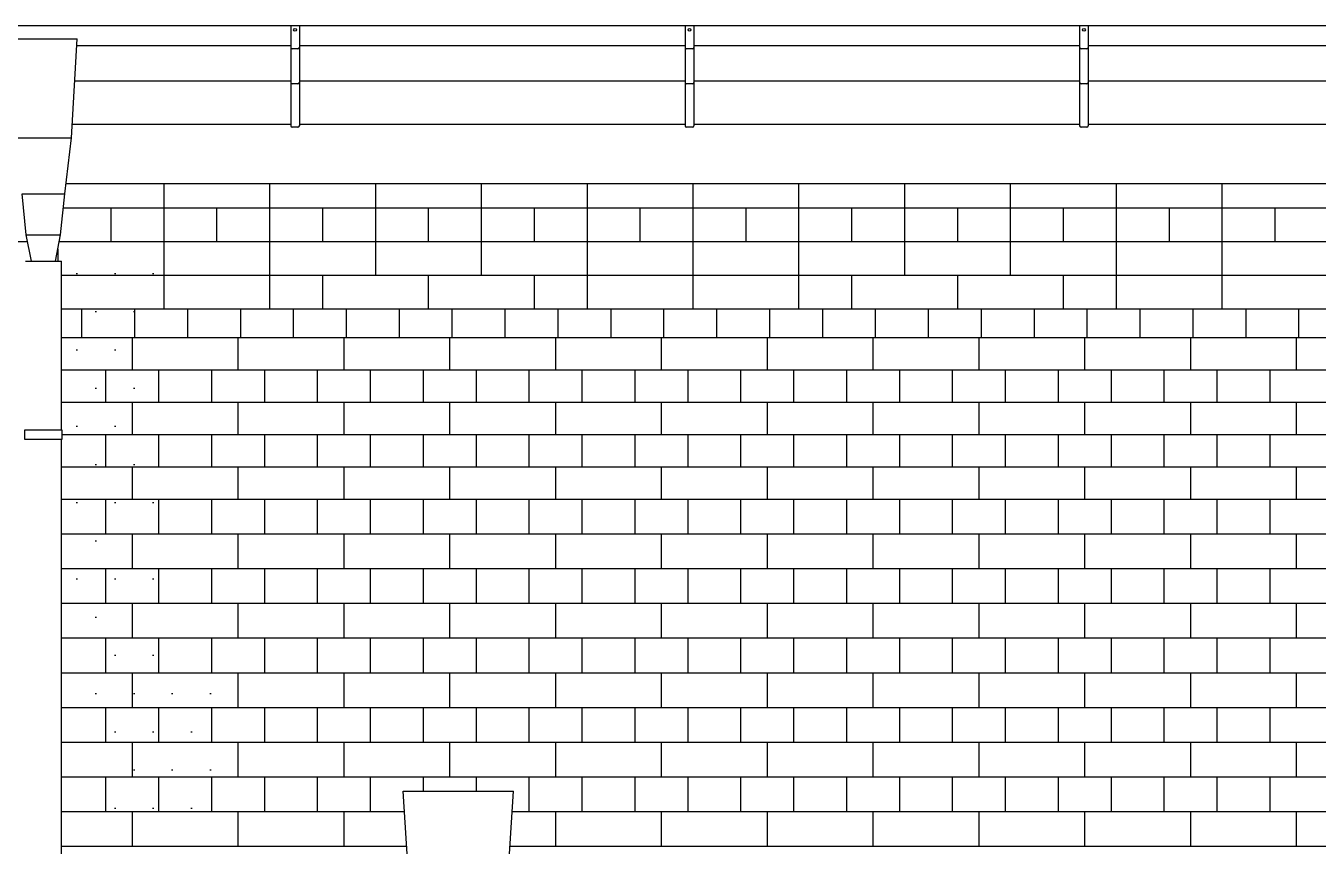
# Model space of a CAD drawing. Extents: x 101185 to 134825, y -129942 to -106182.
# Drawn here: x 123013 to 125699, y -118168 to -116463 of the extents above; entities that cross this region are included whole.
import ezdxf

# ---------------------------------------------------------------- set-up
doc = ezdxf.new("R2010")
doc.units = 0
doc.header["$LTSCALE"] = 50
doc.header["$MEASUREMENT"] = 0
for name, color, linetype in [('ele-3', 6, 'CONTINUOUS'), ('FIN', 5, 'CONTINUOUS'), ('h', 5, 'CONTINUOUS'), ('HATCH', 5, 'CONTINUOUS'), ('W-1', 3, 'CONTINUOUS'), ('WID', 4, 'CONTINUOUS')]:
    doc.layers.add(name, color=color, linetype=linetype)

msp = doc.modelspace()

# ---------------------------------------------------------------- hatches: boundary and pattern name
at = {"layer": 'FIN'}
h = msp.add_hatch(dxfattribs=at)
h.set_pattern_fill('DOTS', color=256, scale=50, style=0)
h.set_pattern_definition([(0, (53229.1, 569853.82), (39.6875, 79.375), [0, -79.375])])
h.paths.add_polyline_path([(123399.4, -118312.6), (123234.4, -118312.6), (123234.4, -118240.5), (123179.4, -118240.5), (123179.4, -118168.4), (123234.4, -118168.4), (123234.4, -118096.3), (123179.4, -118096.3), (123179.4, -118024.2), (123234.4, -118024.2), (123234.4, -117952.1), (123179.4, -117952.1), (123179.4, -117880), (123086.9, -117880), (123086.9, -117807.9), (123179.4, -117807.9), (123179.4, -117735.7), (123086.9, -117735.7), (123086.9, -117663.6), (123086.9, -117591.5), (123086.9, -117519.4), (123086.9, -117447.3), (123086.9, -117380.1), (123086.9, -116952.4), (123079.4, -116952.4), (123082.3, -116911.3), (123189.4, -116911.3), (123299.4, -116911.3), (123299.4, -116981.3), (123299.4, -117051.3), (123239.4, -117051.3), (123239.4, -117111.3), (123234.4, -117111.3), (123234.4, -117178.5), (123289.4, -117178.5), (123289.4, -117245.7), (123234.4, -117245.7), (123234.4, -117312.9), (123289.4, -117312.9), (123289.4, -117380.1), (123234.4, -117380.1), (123234.4, -117447.3), (123289.4, -117447.3), (123289.4, -117519.4), (123234.4, -117519.4), (123234.4, -117591.5), (123289.4, -117591.5), (123289.4, -117663.6), (123234.4, -117663.6), (123234.4, -117735.7), (123289.4, -117735.7), (123289.4, -117807.9), (123399.4, -117807.9), (123454.4, -117807.9), (123454.4, -117880), (123399.4, -117880), (123399.4, -117952.1), (123454.4, -117952.1), (123454.4, -118024.2), (123399.4, -118024.2), (123399.4, -118096.3), (123454.4, -118096.3), (123454.4, -118168.4), (123399.4, -118168.4), (123399.4, -118240.5), (123454.4, -118240.5), (123454.4, -118312.6)])

# ---------------------------------------------------------------- linework, layer by layer
at = {"layer": 'ele-3'}
for p, q in [((123011.9, -116952.4), (123086.9, -116952.4)), ((123086.9, -117302.9), (123086.9, -116952.4)), ((123086.9, -117178.5), (127699.4, -117178.5)), ((123086.9, -117245.7), (127699.4, -117245.7)), ((123087.9, -117312.9), (127699.4, -117312.9)), ((123086.9, -118187.3), (123086.9, -117322.9)), ((123086.9, -117380.1), (127699.4, -117380.1)), ((123086.9, -117447.3), (127699.4, -117447.3))]:
    msp.add_line(p, q, dxfattribs=at)
for points in [[(123129.4, -117111.3), (123129.4, -117051.3)], [(123239.4, -117111.3), (123239.4, -117051.3)], [(123349.4, -117111.3), (123349.4, -117051.3)], [(123459.4, -117111.3), (123459.4, -117051.3)], [(123569.4, -117111.3), (123569.4, -117051.3)], [(123679.4, -117111.3), (123679.4, -117051.3)], [(123789.4, -117111.3), (123789.4, -117051.3)], [(123899.4, -117111.3), (123899.4, -117051.3)], [(124009.4, -117111.3), (124009.4, -117051.3)], [(124119.4, -117111.3), (124119.4, -117051.3)], [(124229.4, -117111.3), (124229.4, -117051.3)], [(124339.4, -117111.3), (124339.4, -117051.3)], [(124449.4, -117111.3), (124449.4, -117051.3)], [(124559.4, -117111.3), (124559.4, -117051.3)], [(124669.4, -117111.3), (124669.4, -117051.3)], [(124779.4, -117111.3), (124779.4, -117051.3)], [(124889.4, -117111.3), (124889.4, -117051.3)], [(124999.4, -117111.3), (124999.4, -117051.3)], [(125109.4, -117111.3), (125109.4, -117051.3)], [(125219.4, -117111.3), (125219.4, -117051.3)], [(125329.4, -117111.3), (125329.4, -117051.3)], [(125439.4, -117111.3), (125439.4, -117051.3)], [(125549.4, -117111.3), (125549.4, -117051.3)], [(125659.4, -117111.3), (125659.4, -117051.3)], [(123234.4, -117178.5), (123234.4, -117111.3)], [(123454.4, -117178.5), (123454.4, -117111.3)], [(123674.4, -117178.5), (123674.4, -117111.3)], [(123894.4, -117178.5), (123894.4, -117111.3)], [(124114.4, -117178.5), (124114.4, -117111.3)], [(124334.4, -117178.5), (124334.4, -117111.3)], [(124554.4, -117178.5), (124554.4, -117111.3)], [(124774.4, -117178.5), (124774.4, -117111.3)], [(124994.4, -117178.5), (124994.4, -117111.3)], [(125214.4, -117178.5), (125214.4, -117111.3)], [(125434.4, -117178.5), (125434.4, -117111.3)], [(125654.4, -117178.5), (125654.4, -117111.3)], [(123179.4, -117245.7), (123179.4, -117178.5)], [(123289.4, -117245.7), (123289.4, -117178.5)], [(123399.4, -117245.7), (123399.4, -117178.5)], [(123509.4, -117245.7), (123509.4, -117178.5)], [(123619.4, -117245.7), (123619.4, -117178.5)], [(123729.4, -117245.7), (123729.4, -117178.5)], [(123839.4, -117245.7), (123839.4, -117178.5)], [(123949.4, -117245.7), (123949.4, -117178.5)], [(124059.4, -117245.7), (124059.4, -117178.5)], [(124169.4, -117245.7), (124169.4, -117178.5)], [(124279.4, -117245.7), (124279.4, -117178.5)], [(124389.4, -117245.7), (124389.4, -117178.5)], [(124499.4, -117245.7), (124499.4, -117178.5)], [(124609.4, -117245.7), (124609.4, -117178.5)], [(124719.4, -117245.7), (124719.4, -117178.5)], [(124829.4, -117245.7), (124829.4, -117178.5)], [(124939.4, -117245.7), (124939.4, -117178.5)], [(125049.4, -117245.7), (125049.4, -117178.5)], [(125159.4, -117245.7), (125159.4, -117178.5)], [(125269.4, -117245.7), (125269.4, -117178.5)], [(125379.4, -117245.7), (125379.4, -117178.5)], [(125489.4, -117245.7), (125489.4, -117178.5)], [(125599.4, -117245.7), (125599.4, -117178.5)], [(123234.4, -117312.9), (123234.4, -117245.7)], [(123454.4, -117312.9), (123454.4, -117245.7)], [(123674.4, -117312.9), (123674.4, -117245.7)], [(123894.4, -117312.9), (123894.4, -117245.7)], [(124114.4, -117312.9), (124114.4, -117245.7)], [(124334.4, -117312.9), (124334.4, -117245.7)], [(124554.4, -117312.9), (124554.4, -117245.7)], [(124774.4, -117312.9), (124774.4, -117245.7)], [(124994.4, -117312.9), (124994.4, -117245.7)], [(125214.4, -117312.9), (125214.4, -117245.7)], [(125434.4, -117312.9), (125434.4, -117245.7)], [(125654.4, -117312.9), (125654.4, -117245.7)], [(123179.4, -117380.1), (123179.4, -117312.9)], [(123289.4, -117380.1), (123289.4, -117312.9)], [(123399.4, -117380.1), (123399.4, -117312.9)], [(123509.4, -117380.1), (123509.4, -117312.9)], [(123619.4, -117380.1), (123619.4, -117312.9)], [(123729.4, -117380.1), (123729.4, -117312.9)], [(123839.4, -117380.1), (123839.4, -117312.9)], [(123949.4, -117380.1), (123949.4, -117312.9)], [(124059.4, -117380.1), (124059.4, -117312.9)], [(124169.4, -117380.1), (124169.4, -117312.9)], [(124279.4, -117380.1), (124279.4, -117312.9)], [(124389.4, -117380.1), (124389.4, -117312.9)], [(124499.4, -117380.1), (124499.4, -117312.9)], [(124609.4, -117380.1), (124609.4, -117312.9)], [(124719.4, -117380.1), (124719.4, -117312.9)], [(124829.4, -117380.1), (124829.4, -117312.9)], [(124939.4, -117380.1), (124939.4, -117312.9)], [(125049.4, -117380.1), (125049.4, -117312.9)], [(125159.4, -117380.1), (125159.4, -117312.9)], [(125269.4, -117380.1), (125269.4, -117312.9)], [(125379.4, -117380.1), (125379.4, -117312.9)], [(125489.4, -117380.1), (125489.4, -117312.9)], [(125599.4, -117380.1), (125599.4, -117312.9)], [(123234.4, -117447.3), (123234.4, -117380.1)], [(123454.4, -117447.3), (123454.4, -117380.1)], [(123674.4, -117447.3), (123674.4, -117380.1)], [(123894.4, -117447.3), (123894.4, -117380.1)], [(124114.4, -117447.3), (124114.4, -117380.1)], [(124334.4, -117447.3), (124334.4, -117380.1)], [(124554.4, -117447.3), (124554.4, -117380.1)], [(124774.4, -117447.3), (124774.4, -117380.1)], [(124994.4, -117447.3), (124994.4, -117380.1)], [(125214.4, -117447.3), (125214.4, -117380.1)], [(125434.4, -117447.3), (125434.4, -117380.1)], [(125654.4, -117447.3), (125654.4, -117380.1)]]:
    msp.add_lwpolyline(points, dxfattribs=at)
at = {"layer": 'h'}
for p, q in [((123090.7, -116841.3), (127699.4, -116841.3)), ((120259.4, -116911.3), (123016.4, -116911.3)), ((123082.3, -116911.3), (127699.4, -116911.3)), ((123086.9, -116981.3), (127699.4, -116981.3)), ((123086.9, -117519.4), (127699.4, -117519.4)), ((123086.9, -117591.5), (127699.4, -117591.5)), ((123086.9, -117663.6), (127699.4, -117663.6)), ((123086.9, -117735.7), (127699.4, -117735.7)), ((123086.9, -117807.9), (127699.4, -117807.9)), ((123086.9, -117880), (127699.4, -117880)), ((123086.9, -117952.1), (127699.4, -117952.1)), ((123086.9, -118024.2), (127699.4, -118024.2)), ((123086.9, -118096.3), (123799.6, -118096.3)), ((124024.1, -118096.3), (126059.6, -118096.3)), ((123086.9, -118168.4), (123804.2, -118168.4)), ((124019.5, -118168.4), (126064.2, -118168.4))]:
    msp.add_line(p, q, dxfattribs=at)
for points in [[(123299.4, -116791.3), (123299.4, -116841.3)], [(123519.4, -116791.3), (123519.4, -116841.3)], [(123739.4, -116791.3), (123739.4, -116841.3)], [(123959.4, -116791.3), (123959.4, -116841.3)], [(124179.4, -116791.3), (124179.4, -116841.3)], [(124399.4, -116791.3), (124399.4, -116841.3)], [(124619.4, -116791.3), (124619.4, -116841.3)], [(124839.4, -116791.3), (124839.4, -116841.3)], [(125059.4, -116791.3), (125059.4, -116841.3)], [(125279.4, -116791.3), (125279.4, -116841.3)], [(125499.4, -116791.3), (125499.4, -116841.3)], [(123189.4, -116841.3), (123189.4, -116911.3)], [(123299.4, -116841.3), (123299.4, -116911.3)], [(123409.4, -116841.3), (123409.4, -116911.3)], [(123519.4, -116841.3), (123519.4, -116911.3)], [(123629.4, -116841.3), (123629.4, -116911.3)], [(123739.4, -116841.3), (123739.4, -116911.3)], [(123849.4, -116841.3), (123849.4, -116911.3)], [(123959.4, -116841.3), (123959.4, -116911.3)], [(124069.4, -116841.3), (124069.4, -116911.3)], [(124179.4, -116841.3), (124179.4, -116911.3)], [(124289.4, -116841.3), (124289.4, -116911.3)], [(124399.4, -116841.3), (124399.4, -116911.3)], [(124509.4, -116841.3), (124509.4, -116911.3)], [(124619.4, -116841.3), (124619.4, -116911.3)], [(124729.4, -116841.3), (124729.4, -116911.3)], [(124839.4, -116841.3), (124839.4, -116911.3)], [(124949.4, -116841.3), (124949.4, -116911.3)], [(125059.4, -116841.3), (125059.4, -116911.3)], [(125169.4, -116841.3), (125169.4, -116911.3)], [(125279.4, -116841.3), (125279.4, -116911.3)], [(125389.4, -116841.3), (125389.4, -116911.3)], [(125499.4, -116841.3), (125499.4, -116911.3)], [(125609.4, -116841.3), (125609.4, -116911.3)], [(123299.4, -116911.3), (123299.4, -116981.3)], [(123519.4, -116911.3), (123519.4, -116981.3)], [(123739.4, -116911.3), (123739.4, -116981.3)], [(123959.4, -116911.3), (123959.4, -116981.3)], [(124179.4, -116911.3), (124179.4, -116981.3)], [(124399.4, -116911.3), (124399.4, -116981.3)], [(124619.4, -116911.3), (124619.4, -116981.3)], [(124839.4, -116911.3), (124839.4, -116981.3)], [(125059.4, -116911.3), (125059.4, -116981.3)], [(125279.4, -116911.3), (125279.4, -116981.3)], [(125499.4, -116911.3), (125499.4, -116981.3)], [(123079.4, -116926.5), (123079.4, -116952.4)], [(123299.4, -116981.3), (123299.4, -117051.3)], [(123519.4, -116981.3), (123519.4, -117051.3)], [(123629.4, -116981.3), (123629.4, -117051.3)], [(123849.4, -116981.3), (123849.4, -117051.3)], [(124069.4, -116981.3), (124069.4, -117051.3)], [(124179.4, -116981.3), (124179.4, -117051.3)], [(124399.4, -116981.3), (124399.4, -117051.3)], [(124619.4, -116981.3), (124619.4, -117051.3)], [(124729.4, -116981.3), (124729.4, -117051.3)], [(124949.4, -116981.3), (124949.4, -117051.3)], [(125169.4, -116981.3), (125169.4, -117051.3)], [(125279.4, -116981.3), (125279.4, -117051.3)], [(125499.4, -116981.3), (125499.4, -117051.3)], [(123179.4, -117519.4), (123179.4, -117447.3)], [(123289.4, -117519.4), (123289.4, -117447.3)], [(123399.4, -117519.4), (123399.4, -117447.3)], [(123509.4, -117519.4), (123509.4, -117447.3)], [(123619.4, -117519.4), (123619.4, -117447.3)], [(123729.4, -117519.4), (123729.4, -117447.3)], [(123839.4, -117519.4), (123839.4, -117447.3)], [(123949.4, -117519.4), (123949.4, -117447.3)], [(124059.4, -117519.4), (124059.4, -117447.3)], [(124169.4, -117519.4), (124169.4, -117447.3)], [(124279.4, -117519.4), (124279.4, -117447.3)], [(124389.4, -117519.4), (124389.4, -117447.3)], [(124499.4, -117519.4), (124499.4, -117447.3)], [(124609.4, -117519.4), (124609.4, -117447.3)], [(124719.4, -117519.4), (124719.4, -117447.3)], [(124829.4, -117519.4), (124829.4, -117447.3)], [(124939.4, -117519.4), (124939.4, -117447.3)], [(125049.4, -117519.4), (125049.4, -117447.3)], [(125159.4, -117519.4), (125159.4, -117447.3)], [(125269.4, -117519.4), (125269.4, -117447.3)], [(125379.4, -117519.4), (125379.4, -117447.3)], [(125489.4, -117519.4), (125489.4, -117447.3)], [(125599.4, -117519.4), (125599.4, -117447.3)], [(123234.4, -117591.5), (123234.4, -117519.4)], [(123454.4, -117591.5), (123454.4, -117519.4)], [(123674.4, -117591.5), (123674.4, -117519.4)], [(123894.4, -117591.5), (123894.4, -117519.4)], [(124114.4, -117591.5), (124114.4, -117519.4)], [(124334.4, -117591.5), (124334.4, -117519.4)], [(124554.4, -117591.5), (124554.4, -117519.4)], [(124774.4, -117591.5), (124774.4, -117519.4)], [(124994.4, -117591.5), (124994.4, -117519.4)], [(125214.4, -117591.5), (125214.4, -117519.4)], [(125434.4, -117591.5), (125434.4, -117519.4)], [(125654.4, -117591.5), (125654.4, -117519.4)], [(123179.4, -117663.6), (123179.4, -117591.5)], [(123289.4, -117663.6), (123289.4, -117591.5)], [(123399.4, -117663.6), (123399.4, -117591.5)], [(123509.4, -117663.6), (123509.4, -117591.5)], [(123619.4, -117663.6), (123619.4, -117591.5)], [(123729.4, -117663.6), (123729.4, -117591.5)], [(123839.4, -117663.6), (123839.4, -117591.5)], [(123949.4, -117663.6), (123949.4, -117591.5)], [(124059.4, -117663.6), (124059.4, -117591.5)], [(124169.4, -117663.6), (124169.4, -117591.5)], [(124279.4, -117663.6), (124279.4, -117591.5)], [(124389.4, -117663.6), (124389.4, -117591.5)], [(124499.4, -117663.6), (124499.4, -117591.5)], [(124609.4, -117663.6), (124609.4, -117591.5)], [(124719.4, -117663.6), (124719.4, -117591.5)], [(124829.4, -117663.6), (124829.4, -117591.5)], [(124939.4, -117663.6), (124939.4, -117591.5)], [(125049.4, -117663.6), (125049.4, -117591.5)], [(125159.4, -117663.6), (125159.4, -117591.5)], [(125269.4, -117663.6), (125269.4, -117591.5)], [(125379.4, -117663.6), (125379.4, -117591.5)], [(125489.4, -117663.6), (125489.4, -117591.5)], [(125599.4, -117663.6), (125599.4, -117591.5)], [(123234.4, -117735.7), (123234.4, -117663.6)], [(123454.4, -117735.7), (123454.4, -117663.6)], [(123674.4, -117735.7), (123674.4, -117663.6)], [(123894.4, -117735.7), (123894.4, -117663.6)], [(124114.4, -117735.7), (124114.4, -117663.6)], [(124334.4, -117735.7), (124334.4, -117663.6)], [(124554.4, -117735.7), (124554.4, -117663.6)], [(124774.4, -117735.7), (124774.4, -117663.6)], [(124994.4, -117735.7), (124994.4, -117663.6)], [(125214.4, -117735.7), (125214.4, -117663.6)], [(125434.4, -117735.7), (125434.4, -117663.6)], [(125654.4, -117735.7), (125654.4, -117663.6)], [(123179.4, -117807.9), (123179.4, -117735.7)], [(123289.4, -117807.9), (123289.4, -117735.7)], [(123399.4, -117807.9), (123399.4, -117735.7)], [(123509.4, -117807.9), (123509.4, -117735.7)], [(123619.4, -117807.9), (123619.4, -117735.7)], [(123729.4, -117807.9), (123729.4, -117735.7)], [(123839.4, -117807.9), (123839.4, -117735.7)], [(123949.4, -117807.9), (123949.4, -117735.7)], [(124059.4, -117807.9), (124059.4, -117735.7)], [(124169.4, -117807.9), (124169.4, -117735.7)], [(124279.4, -117807.9), (124279.4, -117735.7)], [(124389.4, -117807.9), (124389.4, -117735.7)], [(124499.4, -117807.9), (124499.4, -117735.7)], [(124609.4, -117807.9), (124609.4, -117735.7)], [(124719.4, -117807.9), (124719.4, -117735.7)], [(124829.4, -117807.9), (124829.4, -117735.7)], [(124939.4, -117807.9), (124939.4, -117735.7)], [(125049.4, -117807.9), (125049.4, -117735.7)], [(125159.4, -117807.9), (125159.4, -117735.7)], [(125269.4, -117807.9), (125269.4, -117735.7)], [(125379.4, -117807.9), (125379.4, -117735.7)], [(125489.4, -117807.9), (125489.4, -117735.7)], [(125599.4, -117807.9), (125599.4, -117735.7)], [(123234.4, -117880), (123234.4, -117807.9)], [(123454.4, -117880), (123454.4, -117807.9)], [(123674.4, -117880), (123674.4, -117807.9)], [(123894.4, -117880), (123894.4, -117807.9)], [(124114.4, -117880), (124114.4, -117807.9)], [(124334.4, -117880), (124334.4, -117807.9)], [(124554.4, -117880), (124554.4, -117807.9)], [(124774.4, -117880), (124774.4, -117807.9)], [(124994.4, -117880), (124994.4, -117807.9)], [(125214.4, -117880), (125214.4, -117807.9)], [(125434.4, -117880), (125434.4, -117807.9)], [(125654.4, -117880), (125654.4, -117807.9)], [(123179.4, -117952.1), (123179.4, -117880)], [(123289.4, -117952.1), (123289.4, -117880)], [(123399.4, -117952.1), (123399.4, -117880)], [(123509.4, -117952.1), (123509.4, -117880)], [(123619.4, -117952.1), (123619.4, -117880)], [(123729.4, -117952.1), (123729.4, -117880)], [(123839.4, -117952.1), (123839.4, -117880)], [(123949.4, -117952.1), (123949.4, -117880)], [(124059.4, -117952.1), (124059.4, -117880)], [(124169.4, -117952.1), (124169.4, -117880)], [(124279.4, -117952.1), (124279.4, -117880)], [(124389.4, -117952.1), (124389.4, -117880)], [(124499.4, -117952.1), (124499.4, -117880)], [(124609.4, -117952.1), (124609.4, -117880)], [(124719.4, -117952.1), (124719.4, -117880)], [(124829.4, -117952.1), (124829.4, -117880)], [(124939.4, -117952.1), (124939.4, -117880)], [(125049.4, -117952.1), (125049.4, -117880)], [(125159.4, -117952.1), (125159.4, -117880)], [(125269.4, -117952.1), (125269.4, -117880)], [(125379.4, -117952.1), (125379.4, -117880)], [(125489.4, -117952.1), (125489.4, -117880)], [(125599.4, -117952.1), (125599.4, -117880)], [(123234.4, -118024.2), (123234.4, -117952.1)], [(123454.4, -118024.2), (123454.4, -117952.1)], [(123674.4, -118024.2), (123674.4, -117952.1)], [(123894.4, -118024.2), (123894.4, -117952.1)], [(124114.4, -118024.2), (124114.4, -117952.1)], [(124334.4, -118024.2), (124334.4, -117952.1)], [(124554.4, -118024.2), (124554.4, -117952.1)], [(124774.4, -118024.2), (124774.4, -117952.1)], [(124994.4, -118024.2), (124994.4, -117952.1)], [(125214.4, -118024.2), (125214.4, -117952.1)], [(125434.4, -118024.2), (125434.4, -117952.1)], [(125654.4, -118024.2), (125654.4, -117952.1)], [(123179.4, -118096.3), (123179.4, -118024.2)], [(123289.4, -118096.3), (123289.4, -118024.2)], [(123399.4, -118096.3), (123399.4, -118024.2)], [(123509.4, -118096.3), (123509.4, -118024.2)], [(123619.4, -118096.3), (123619.4, -118024.2)], [(123729.4, -118096.3), (123729.4, -118024.2)], [(123839.4, -118053.8), (123839.4, -118024.2)], [(123949.4, -118053.8), (123949.4, -118024.2)], [(124059.4, -118096.3), (124059.4, -118024.2)], [(124169.4, -118096.3), (124169.4, -118024.2)], [(124279.4, -118096.3), (124279.4, -118024.2)], [(124389.4, -118096.3), (124389.4, -118024.2)], [(124499.4, -118096.3), (124499.4, -118024.2)], [(124609.4, -118096.3), (124609.4, -118024.2)], [(124719.4, -118096.3), (124719.4, -118024.2)], [(124829.4, -118096.3), (124829.4, -118024.2)], [(124939.4, -118096.3), (124939.4, -118024.2)], [(125049.4, -118096.3), (125049.4, -118024.2)], [(125159.4, -118096.3), (125159.4, -118024.2)], [(125269.4, -118096.3), (125269.4, -118024.2)], [(125379.4, -118096.3), (125379.4, -118024.2)], [(125489.4, -118096.3), (125489.4, -118024.2)], [(125599.4, -118096.3), (125599.4, -118024.2)], [(123234.4, -118168.4), (123234.4, -118096.3)], [(123454.4, -118168.4), (123454.4, -118096.3)], [(123674.4, -118168.4), (123674.4, -118096.3)], [(124114.4, -118168.4), (124114.4, -118096.3)], [(124334.4, -118168.4), (124334.4, -118096.3)], [(124554.4, -118168.4), (124554.4, -118096.3)], [(124774.4, -118168.4), (124774.4, -118096.3)], [(124994.4, -118168.4), (124994.4, -118096.3)], [(125214.4, -118168.4), (125214.4, -118096.3)], [(125434.4, -118168.4), (125434.4, -118096.3)], [(125654.4, -118168.4), (125654.4, -118096.3)]]:
    msp.add_lwpolyline(points, dxfattribs=at)
at = {"layer": 'HATCH'}
for p, q in [((123563.4, -116505), (123118.5, -116505)), ((124383.4, -116505), (123581.4, -116505)), ((125203.4, -116505), (124401.4, -116505)), ((126023.4, -116505), (125221.4, -116505)), ((123563.4, -116578), (123114.3, -116578)), ((124383.4, -116578), (123581.4, -116578)), ((125203.4, -116578), (124401.4, -116578)), ((126023.4, -116578), (125221.4, -116578))]:
    msp.add_line(p, q, dxfattribs=at)
at = {"layer": 'W-1'}
for p, q in [((122979.4, -116490), (123119.4, -116490)), ((123107.5, -116696.3), (123119.4, -116490)), ((122991.2, -116696.3), (123107.5, -116696.3)), ((123093.6, -116812.3), (123107.5, -116696.3)), ((123005.1, -116812.3), (123093.6, -116812.3)), ((123013.8, -116897.7), (123005.1, -116812.3)), ((123084.9, -116897.7), (123093.6, -116812.3)), ((123013.8, -116897.7), (123084.9, -116897.7)), ((123024.4, -116952.4), (123013.8, -116897.7)), ((123074.4, -116952.4), (123084.9, -116897.7)), ((123024.4, -116952.4), (123074.4, -116952.4)), ((123086.9, -117051.3), (127749.4, -117051.3)), ((123086.9, -117111.3), (127749.4, -117111.3))]:
    msp.add_line(p, q, dxfattribs=at)
at = {"layer": 'WID'}
for p, q in [((128144.2, -116463.3), (120259.4, -116463.3)), ((123563.4, -116463.3), (123563.4, -116671)), ((123581.4, -116463.3), (123581.4, -116671)), ((124383.4, -116463.3), (124383.4, -116671)), ((124401.4, -116463.3), (124401.4, -116671)), ((125203.4, -116463.3), (125203.4, -116671)), ((125221.4, -116463.3), (125221.4, -116671)), ((123578.4, -116511), (123566.4, -116511)), ((124398.4, -116511), (124386.4, -116511)), ((125218.4, -116511), (125206.4, -116511)), ((123578.4, -116584), (123566.4, -116584)), ((124398.4, -116584), (124386.4, -116584)), ((125218.4, -116584), (125206.4, -116584)), ((123563.4, -116668), (123109.1, -116668)), ((123578.4, -116674), (123566.4, -116674)), ((124383.4, -116668), (123581.4, -116668)), ((124398.4, -116674), (124386.4, -116674)), ((125203.4, -116668), (124401.4, -116668)), ((125218.4, -116674), (125206.4, -116674)), ((126023.4, -116668), (125221.4, -116668)), ((123096.1, -116791.3), (127699.4, -116791.3)), ((123796.9, -118053.8), (124026.9, -118053.8)), ((123821.9, -118443.8), (123796.9, -118053.8)), ((124001.9, -118443.8), (124026.9, -118053.8))]:
    msp.add_line(p, q, dxfattribs=at)
msp.add_lwpolyline([(123010.9, -117302.9), (123087.9, -117302.9), (123087.9, -117322.9), (123010.9, -117322.9)], close=True, dxfattribs=at)
for centre in [(123572.4, -116471.6), (124392.4, -116471.6), (125212.4, -116471.6)]:
    msp.add_circle(centre, 3, dxfattribs=at)
for centre, start, end in [((123566.4, -116508), 180, 270), ((123578.4, -116508), 270, 0), ((124386.4, -116508), 180, 270), ((124398.4, -116508), 270, 0), ((125206.4, -116508), 180, 270), ((125218.4, -116508), 270, 0), ((123566.4, -116581), 180, 270), ((123578.4, -116581), 270, 0), ((124386.4, -116581), 180, 270), ((124398.4, -116581), 270, 0), ((125206.4, -116581), 180, 270), ((125218.4, -116581), 270, 0), ((123566.4, -116671), 180, 270), ((123578.4, -116671), 270, 0), ((124386.4, -116671), 180, 270), ((124398.4, -116671), 270, 0), ((125206.4, -116671), 180, 270), ((125218.4, -116671), 270, 0)]:
    msp.add_arc(centre, 3, start, end, dxfattribs=at)

doc.saveas('drawing.dxf')
